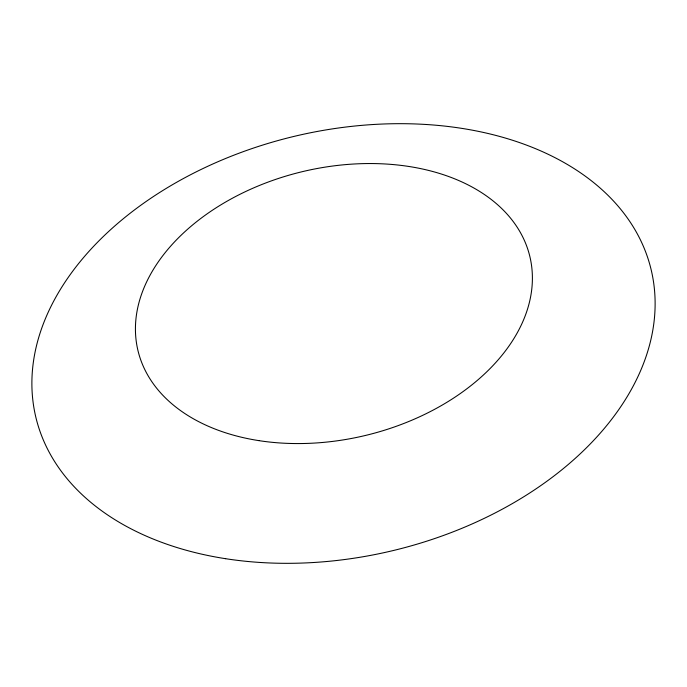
<?xml version="1.0" encoding="UTF-8"?>
<svg xmlns="http://www.w3.org/2000/svg" width="687" height="687" viewBox="0 0 687 687"><rect width="100%" height="100%" fill="white"/><g stroke="black" fill="none" stroke-linecap="round" stroke-linejoin="round"><path stroke-width="1.03" d="M225.645 558.703A316.372 212.927 -13.5 0 0 652.255 274.723A316.372 212.927 -13.5 0 0 152.6 197.075A316.372 212.927 -13.5 0 0 225.645 558.703M258.844 440.625A201.514 135.622 -13.5 0 0 530.57 259.746A201.514 135.622 -13.5 0 0 212.317 210.291A201.514 135.622 -13.5 0 0 258.844 440.625"/></g></svg>
